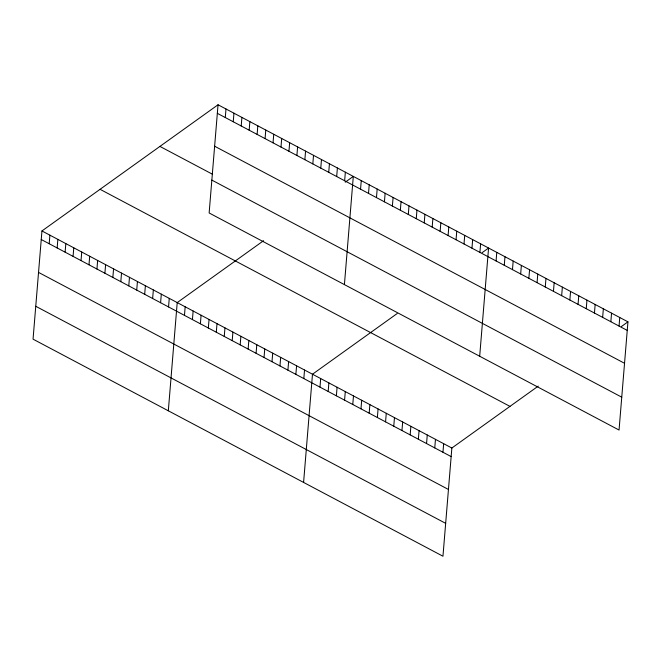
<?xml version="1.0" encoding="UTF-8"?>
<svg xmlns="http://www.w3.org/2000/svg" width="661" height="661" viewBox="0 0 661 661"><rect width="100%" height="100%" fill="white"/><g stroke="black" fill="none" stroke-linecap="round" stroke-linejoin="round"><path stroke-width="0.99" d="M218.039 104.769L209.14 212.974L619.051 430.047L627.95 321.841L218.039 104.769L41.949 230.953L33.05 339.159L442.961 556.232L451.86 448.026L538.244 386.123M49.195 243.735L49.906 235.167M57.16 247.949L57.862 239.381M65.117 252.163L65.819 243.595M73.074 256.377L73.776 247.809M81.03 260.591L81.733 252.023M88.987 264.805L89.689 256.237M96.944 269.019L97.646 260.451M104.901 273.233L105.603 264.664M112.857 277.446L113.56 268.878M120.814 281.66L121.517 273.092M128.771 285.874L129.473 277.306M136.728 290.088L137.43 281.52M144.685 294.302L145.387 285.734M152.641 298.516L153.344 289.948M160.598 302.73L161.301 294.162M168.555 306.944L169.257 298.375M168.324 410.787L177.214 302.589L263.599 240.687M184.469 315.371L185.171 306.803M192.425 319.577L193.136 311.017M200.382 323.791L201.093 315.231M225.285 117.551L225.996 108.982M208.339 328.005L209.05 319.445M233.25 121.764L233.953 113.196M216.296 332.219L217.006 323.659M241.207 125.978L241.909 117.41M224.253 336.432L224.963 327.873M249.164 130.192L249.866 121.624M232.209 340.646L232.92 332.086M257.121 134.406L257.823 125.838M240.174 344.86L240.877 336.3M265.078 138.62L265.78 130.052M248.131 349.074L248.833 340.514M273.034 142.834L273.737 134.266M256.088 353.288L256.79 344.728M280.991 147.048L281.693 138.48M264.045 357.502L264.747 348.942M288.948 151.262L289.65 142.693M272.002 361.716L272.704 353.156M296.905 155.475L297.607 146.907M279.958 365.93L280.661 357.37M304.861 159.689L305.564 151.121M287.915 370.143L288.617 361.575M312.818 163.903L313.521 155.335M295.872 374.357L296.574 365.789M320.775 168.117L321.477 159.549M303.829 378.571L304.531 370.003M328.732 172.331L329.434 163.763M303.589 482.423L312.488 374.217L397.211 313.512M336.689 176.545L337.391 167.977M319.982 387.131L320.684 378.563M344.645 180.759L345.348 172.191M328.178 391.469L328.889 382.901M344.414 284.61L353.305 176.404L345.24 182.188M336.383 395.815L337.085 387.247M360.559 189.186L361.261 180.618M344.579 400.153L345.282 391.585M368.516 193.4L369.218 184.832M352.776 404.491L353.478 395.931M376.473 197.614L377.183 189.046M360.972 408.837L361.683 400.269M384.429 201.828L385.14 193.26M369.169 413.175L369.879 404.615M392.386 206.042L393.097 197.474M377.373 417.521L378.075 408.952M400.343 210.256L401.053 201.688M385.57 421.858L386.272 413.29M408.3 214.47L409.01 205.901M393.766 426.205L394.468 417.636M416.265 218.684L416.967 210.115M401.962 430.542L402.673 421.974M424.222 222.897L424.924 214.329M410.167 434.888L410.869 426.32M432.178 227.111L432.881 218.543M418.363 439.226L419.066 430.658M440.135 231.325L440.837 222.757M426.56 443.564L427.262 435.004M448.092 235.539L448.794 226.971M434.756 447.91L435.467 439.342M456.049 239.753L456.751 231.185M442.961 452.248L443.663 443.68M464.005 243.967L464.708 235.399M471.962 248.181L472.665 239.613M479.919 252.395L480.621 243.826M479.679 356.246L488.578 248.04L482.125 252.667M496.072 260.946L496.775 252.378M504.269 265.292L504.979 256.724M512.473 269.63L513.176 261.062M520.67 273.968L521.372 265.408M528.866 278.314L529.568 269.746M537.062 282.652L537.773 274.084M545.259 286.998L545.969 278.43M553.464 291.336L554.166 282.768M561.66 295.682L562.362 287.114M569.856 300.02L570.559 291.451M578.053 304.357L578.763 295.798M586.257 308.704L586.96 300.135M594.454 313.041L595.156 304.481M602.65 317.387L603.353 308.819M610.847 321.725L611.557 313.157M619.051 326.071L619.754 317.503M621.497 326.468L627.95 321.841M217.329 113.337L627.248 330.409M214.627 146.221L624.546 363.294M159.929 146.411L212.09 174.033M211.842 180.098L621.753 397.17M100.059 189.31L509.97 406.383M41.949 230.953L451.86 448.026M41.238 239.522L451.157 456.594M38.536 272.398L448.455 489.471M35.752 306.274L445.671 523.347"/></g></svg>
